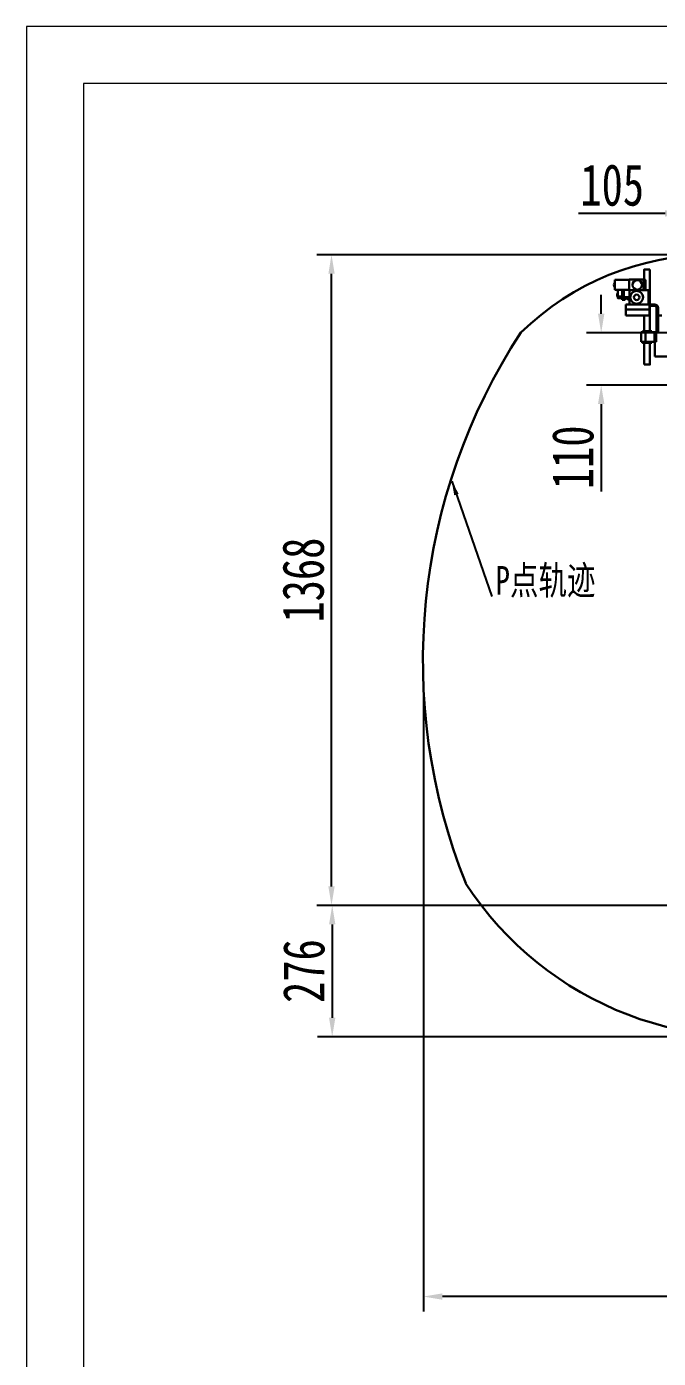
# Model space of a CAD drawing. Header units: millimetres. Extents: x 8 to 22425, y -1213 to 4973.
# Drawn here: x 7907 to 9236, y 2173 to 4973 of the extents above; entities that cross this region are included whole.
import ezdxf

# ---------------------------------------------------------------- set-up
doc = ezdxf.new("R2010")
doc.units = ezdxf.units.MM
doc.header["$PDSIZE"] = -1
doc.layers.add('标注层', color=161, linetype='Continuous', lineweight=25)
doc.styles.get("Standard").update_dxf_attribs({"font": 'hyswlongfangsong.ttf'})
doc.dimstyles.new('ISO-25', dxfattribs={"dimscale": 25, "dimtxt": 3.5, "dimasz": 1.6, "dimexe": 1.25, "dimexo": 0.625, "dimtad": 1, "dimdec": 0, "dimzin": 9, "dimdsep": 46, "dimtxsty": 'Standard', "dimcen": 2.5, "dimadec": 0, "dimazin": 2, "dimtfac": 1, "dimtdec": 0, "dimtofl": 0, "dimtmove": 0, "dimatfit": 3, "dimfxl": 1, "dimarcsym": 0})
doc.dimstyles.new('SLDDIMSTYLE7', dxfattribs={"dimtxt": 0.18, "dimasz": 3, "dimexe": 0, "dimexo": 0.0625, "dimgap": 0, "dimtad": 0, "dimtih": 1, "dimtoh": 1, "dimdec": 0, "dimrnd": 1e-09, "dimzin": 0, "dimdsep": 46, "dimtxsty": 'Standard', "dimsah": 1, "dimcen": 0.09, "dimadec": 0, "dimazin": 0, "dimtfac": 3, "dimtdec": 0, "dimtofl": 0, "dimtmove": 0, "dimatfit": 3, "dimfxl": 1, "dimfrac": 2, "dimtolj": 1, "dimtzin": 0, "dimarcsym": 0})

# ---------------------------------------------------------------- blocks, each defined once
blk = doc.blocks.new('*D167')
at = {"color": 0, "lineweight": -2, "transparency": 16777216}
for p, q in [((9290.3, 4344.7), (9290.3, 4611.2)), ((9395.3, 4344.7), (9395.3, 4611.2)), ((9250.3, 4580), (9067.6, 4580)), ((9435.3, 4580), (9475.3, 4580))]:
    blk.add_line(p, q, dxfattribs=at)
at = {"color": 0, "transparency": 16777216}
for points in [[(9250.3, 4586.6), (9250.3, 4573.3), (9290.3, 4580)], [(9435.3, 4586.6), (9435.3, 4573.3), (9395.3, 4580)]]:
    blk.add_solid(points, dxfattribs=at)
at = {"layer": 'Defpoints', "color": 0, "transparency": 16777216}
for p in [(9290.3, 4580), (9290.3, 4329.1), (9395.3, 4329.1)]:
    blk.add_point(p, dxfattribs=at)
at = {"color": 0, "transparency": 16777216, "insert": (9138.9, 4639.3), "char_height": 87.5, "attachment_point": 5}
blk.add_mtext('105', dxfattribs=at)
blk = doc.blocks.new('*D168')
at = {"color": 0, "lineweight": -2, "transparency": 16777216}
for p, q in [((9115.7, 4369.1), (9115.7, 4409.1)), ((9379.7, 4329.1), (9084.5, 4329.1)), ((9321.2, 4219.1), (9084.5, 4219.1)), ((9115.7, 4179.1), (9115.7, 3995.2))]:
    blk.add_line(p, q, dxfattribs=at)
at = {"color": 0, "transparency": 16777216}
for points in [[(9109, 4369.1), (9122.4, 4369.1), (9115.7, 4329.1)], [(9109, 4179.1), (9122.4, 4179.1), (9115.7, 4219.1)]]:
    blk.add_solid(points, dxfattribs=at)
at = {"layer": 'Defpoints', "color": 0, "transparency": 16777216}
for p in [(9395.3, 4329.1), (9115.7, 4219.1), (9336.8, 4219.1)]:
    blk.add_point(p, dxfattribs=at)
at = {"color": 0, "transparency": 16777216, "insert": (9056.3, 4067.1), "char_height": 87.5, "attachment_point": 5, "rotation": 90}
blk.add_mtext('110', dxfattribs=at)
blk = doc.blocks.new('*D164')
at = {"color": 0, "lineweight": -2, "transparency": 16777216}
for p, q in [((8741.6, 3571.8), (8741.6, 2271.3)), ((10255.3, 3537.2), (10255.3, 2271.3)), ((10215.3, 2302.6), (8781.6, 2302.6))]:
    blk.add_line(p, q, dxfattribs=at)
at = {"color": 0, "transparency": 16777216}
for points in [[(8781.6, 2309.3), (8781.6, 2295.9), (8741.6, 2302.6)], [(10215.3, 2309.3), (10215.3, 2295.9), (10255.3, 2302.6)]]:
    blk.add_solid(points, dxfattribs=at)
at = {"layer": 'Defpoints', "color": 0, "transparency": 16777216}
for p in [(8741.6, 3587.4), (10255.3, 3552.9), (8741.6, 2302.6)]:
    blk.add_point(p, dxfattribs=at)
at = {"color": 0, "transparency": 16777216, "insert": (9529.1, 2362), "char_height": 87.5, "attachment_point": 5}
blk.add_mtext('1514', dxfattribs=at)
blk = doc.blocks.new('*D165')
at = {"color": 0, "lineweight": -2, "transparency": 16777216}
for p, q in [((10149.7, 3125.1), (8518.5, 3125.1)), ((8549.7, 3085.1), (8549.7, 2888.8)), ((9384.2, 2848.8), (8518.5, 2848.8))]:
    blk.add_line(p, q, dxfattribs=at)
at = {"color": 0, "transparency": 16777216}
for points in [[(8543, 3085.1), (8556.4, 3085.1), (8549.7, 3125.1)], [(8543, 2888.8), (8556.4, 2888.8), (8549.7, 2848.8)]]:
    blk.add_solid(points, dxfattribs=at)
at = {"layer": 'Defpoints', "color": 0, "transparency": 16777216}
for p in [(10165.3, 3125.1), (8549.7, 2848.8), (9399.8, 2848.8)]:
    blk.add_point(p, dxfattribs=at)
at = {"color": 0, "transparency": 16777216, "insert": (8490.3, 2986.9), "char_height": 87.5, "attachment_point": 5, "rotation": 90}
blk.add_mtext('276', dxfattribs=at)
blk = doc.blocks.new('*D166')
at = {"color": 0, "lineweight": -2, "transparency": 16777216}
for p, q in [((9326.5, 4493), (8517, 4493)), ((8548.2, 3165.1), (8548.2, 4453)), ((10149.7, 3125.1), (8517, 3125.1))]:
    blk.add_line(p, q, dxfattribs=at)
at = {"color": 0, "transparency": 16777216}
for points in [[(8541.6, 4453), (8554.9, 4453), (8548.2, 4493)], [(8541.6, 3165.1), (8554.9, 3165.1), (8548.2, 3125.1)]]:
    blk.add_solid(points, dxfattribs=at)
at = {"layer": 'Defpoints', "color": 0, "transparency": 16777216}
for p in [(8548.2, 4493), (9342.1, 4493), (10165.3, 3125.1)]:
    blk.add_point(p, dxfattribs=at)
at = {"color": 0, "transparency": 16777216, "insert": (8488.9, 3809), "char_height": 87.5, "attachment_point": 5, "rotation": 90}
blk.add_mtext('1368', dxfattribs=at)

msp = doc.modelspace()

# ---------------------------------------------------------------- linework, layer by layer
at = {"color": 0, "linetype": 'Continuous', "lineweight": 0}
msp.add_line((15011.2, 4972.7), (7906.7, 4972.7), dxfattribs=at)
at = {"color": 7, "linetype": 'Continuous', "lineweight": 0}
msp.add_line((7906.7, 4972.7), (7906.7, -50.7), dxfattribs=at)
at = {"color": 7, "linetype": 'Continuous', "lineweight": 15}
msp.add_line((8026.3, 4853.1), (8026.3, 68.9), dxfattribs=at)
at = {"color": 0, "linetype": 'Continuous', "lineweight": 15}
msp.add_line((14891.6, 4853.1), (8026.3, 4853.1), dxfattribs=at)
at = {"color": 161, "lineweight": 30, "true_color": 0x67adff}
for p, q in [((9206.4, 4462.1), (9206.4, 4440.6)), ((9218.2, 4388.6), (9218.2, 4462.1)), ((9174.6, 4440.1), (9144.1, 4440.1)), ((9144.1, 4419.1), (9144.1, 4440.1)), ((9204.8, 4440.7), (9174.6, 4440.7)), ((9174.6, 4440.7), (9174.6, 4418.4)), ((9177.5, 4440.9), (9177.5, 4440.7)), ((9178.5, 4440.9), (9177.5, 4440.9)), ((9178.5, 4440.7), (9178.5, 4440.9)), ((9204.8, 4418.4), (9204.8, 4440.7)), ((9208.1, 4440.6), (9204.8, 4440.6)), ((9204.8, 4440.4), (9208, 4440.4)), ((9204.8, 4440.3), (9207.9, 4440.3)), ((9208.9, 4439.3), (9208.9, 4419.9)), ((9209, 4439.4), (9209, 4419.8)), ((9209.1, 4439.6), (9209.1, 4419.6)), ((9174.6, 4419.1), (9144.1, 4419.1)), ((9149.2, 4411.6), (9149.2, 4411.1)), ((9149.2, 4411.6), (9150.7, 4411.6)), ((9149.2, 4411.1), (9149.2, 4410.6)), ((9149.2, 4411.1), (9150.7, 4411.1)), ((9149.2, 4410.6), (9149.2, 4406.6)), ((9150.7, 4410.6), (9149.2, 4410.6)), ((9149.2, 4406.6), (9150.7, 4406.6)), ((9149.2, 4406.6), (9149.2, 4405.6)), ((9149.2, 4405.6), (9150.7, 4405.6)), ((9150.7, 4419.1), (9150.7, 4405.1)), ((9159.6, 4405.1), (9150.7, 4405.1)), ((9150.7, 4402.1), (9159.6, 4402.1)), ((9159.6, 4419.1), (9159.6, 4405.1)), ((9159.6, 4402.1), (9159.6, 4405.1)), ((9163.6, 4405.1), (9159.6, 4405.1)), ((9159.6, 4403.6), (9163.6, 4403.6)), ((9159.6, 4401.1), (9159.6, 4398.1)), ((9161.1, 4401.1), (9159.6, 4401.1)), ((9159.6, 4398.1), (9161.1, 4398.1)), ((9161.1, 4401.1), (9161.1, 4398.1)), ((9161.1, 4398.1), (9162.6, 4398.1)), ((9162.6, 4398.1), (9162.6, 4401.1)), ((9164.7, 4401.1), (9162.6, 4401.1)), ((9162.6, 4398.1), (9164.7, 4398.1)), ((9163.6, 4403.6), (9163.6, 4419.1)), ((9163.6, 4403.6), (9163.6, 4402.1)), ((9175.3, 4403.6), (9163.6, 4403.6)), ((9163.6, 4402.1), (9175.3, 4402.1)), ((9163.6, 4402.1), (9163.6, 4401.1)), ((9164.7, 4398.1), (9164.7, 4401.1)), ((9164.7, 4398.1), (9165.6, 4398.1)), ((9165.6, 4398.1), (9165.6, 4402.1)), ((9165.6, 4398.1), (9166.1, 4398.1)), ((9166.1, 4402.1), (9166.1, 4398.1)), ((9170.6, 4400.4), (9170.6, 4402.1)), ((9172.6, 4399.3), (9170.6, 4400.4)), ((9172, 4402.1), (9172.6, 4401.6)), ((9172.6, 4402.1), (9172.6, 4399.3)), ((9172.6, 4399.3), (9175.3, 4397.8)), ((9174.1, 4401.1), (9174.1, 4402.1)), ((9175.3, 4400.4), (9174.1, 4401.1)), ((9204.8, 4418.4), (9174.6, 4418.4)), ((9176.8, 4404.2), (9176.4, 4403.6)), ((9176.4, 4403.6), (9176.8, 4402.9)), ((9183.4, 4415.6), (9183, 4414.9)), ((9184.1, 4415.6), (9183.4, 4415.6)), ((9197.2, 4415.6), (9196.5, 4415.6)), ((9197.6, 4414.9), (9197.2, 4415.6)), ((9204.2, 4403.6), (9203.8, 4404.2)), ((9203.8, 4402.9), (9204.2, 4403.6)), ((9207.9, 4418.9), (9204.8, 4418.9)), ((9208, 4418.8), (9204.8, 4418.8)), ((9204.8, 4418.6), (9215.3, 4418.6)), ((9167.3, 4388.6), (9217.3, 4388.6)), ((9167.3, 4377.6), (9167.3, 4388.6)), ((9217.3, 4377.6), (9167.3, 4377.6)), ((9167.3, 4365.6), (9167.3, 4377.6)), ((9183, 4392.2), (9183.4, 4391.6)), ((9183.4, 4391.6), (9184.1, 4391.6)), ((9196.5, 4391.6), (9197.2, 4391.6)), ((9197.2, 4391.6), (9197.6, 4392.2)), ((9228.3, 4388.6), (9217.3, 4388.6)), ((9228.3, 4385.6), (9217.3, 4385.6)), ((9217.3, 4377.6), (9217.3, 4365.6)), ((9218.2, 4332.1), (9218.2, 4385.6)), ((9228.3, 4385.6), (9228.3, 4388.6)), ((9232.3, 4381.6), (9235.3, 4381.6)), ((9232.3, 4363.6), (9232.3, 4381.6)), ((9235.3, 4363.6), (9235.3, 4381.6)), ((9217.3, 4365.6), (9167.3, 4365.6)), ((9206.4, 4365.6), (9206.4, 4332.1)), ((9232.3, 4363.6), (9235.3, 4363.6)), ((9232.3, 4360.6), (9232.3, 4363.6)), ((9235.3, 4360.6), (9232.3, 4360.6)), ((9232.3, 4355.6), (9232.3, 4360.6)), ((9235.3, 4355.6), (9232.3, 4355.6)), ((9232.3, 4355.6), (9232.3, 4333.6)), ((9235.3, 4363.6), (9235.3, 4360.6)), ((9235.3, 4360.6), (9235.3, 4355.6)), ((9235.3, 4355.6), (9235.3, 4333.6)), ((9199.8, 4330.1), (9199.8, 4310.1)), ((9202.3, 4332.1), (9202.3, 4330.1)), ((9209.1, 4310.1), (9209.1, 4330.1)), ((9209.1, 4330.1), (9227.6, 4330.1)), ((9218.2, 4332.1), (9222.3, 4332.1)), ((9222.3, 4330.1), (9222.3, 4332.1)), ((9227.6, 4310.1), (9227.6, 4330.1)), ((9227.6, 4330.1), (9231.2, 4330.1)), ((9231.2, 4330.1), (9231.2, 4310.1)), ((9232.3, 4333.6), (9235.3, 4333.6)), ((9232.3, 4330.6), (9232.3, 4333.6)), ((9235.3, 4330.6), (9232.3, 4330.6)), ((9235.3, 4333.6), (9235.3, 4330.6)), ((9235.3, 4330.1), (9235.3, 4330.6)), ((9202.3, 4310.1), (9202.3, 4308.1)), ((9206.4, 4308.1), (9206.4, 4262.1)), ((9209.1, 4310.1), (9227.6, 4310.1)), ((9218.2, 4262.1), (9218.2, 4308.1)), ((9222.3, 4308.1), (9222.3, 4310.1)), ((9231.2, 4310.1), (9227.6, 4310.1)), ((9228.3, 4310.1), (9228.3, 4279.1))]:
    msp.add_line(p, q, dxfattribs=at)
at = {"color": 161, "lineweight": 30, "true_color": 0x67adff, "flags": 128}
for points in [[(9206.4, 4462.1), (9206.4, 4462.1), (9206.6, 4462.1), (9207.2, 4462.1), (9208.1, 4462.1), (9209.3, 4462.1), (9210.7, 4462.1), (9212.1, 4462.1), (9213.6, 4462.1), (9215, 4462.1), (9216.2, 4462.1), (9217.2, 4462.1), (9217.9, 4462.1), (9218.2, 4462.1), (9218.2, 4462.1)], [(9174.5, 4440.1), (9174.5, 4440.1), (9174.6, 4440.2)], [(9150.7, 4405.1), (9150.7, 4404.5), (9150.7, 4403.9), (9150.7, 4403.4), (9150.7, 4402.9), (9150.7, 4402.6), (9150.7, 4402.3), (9150.7, 4402.1), (9150.7, 4402.1)], [(9162.6, 4401.1), (9162.6, 4401.1), (9162.5, 4401.1), (9162.3, 4401.1), (9161.9, 4401.1), (9161.5, 4401.1), (9161.1, 4401.1)], [(9174.6, 4419), (9174.5, 4419.1), (9174.5, 4419.1)], [(9175.3, 4418.4), (9175.3, 4401.8), (9175.3, 4388.6)], [(9215.3, 4418.6), (9215.3, 4401.8), (9215.3, 4388.6)], [(9217.3, 4388.6), (9217.3, 4388.4), (9217.3, 4387.7), (9217.3, 4386.7), (9217.3, 4385.3), (9217.3, 4383.7), (9217.3, 4381.8), (9217.3, 4379.7), (9217.3, 4377.6)], [(9243.3, 4365.1), (9242.1, 4365.1), (9241, 4365.1), (9240, 4365.1), (9239, 4365.1), (9238, 4365.1), (9237, 4365.1), (9236.1, 4365.1), (9235.3, 4365.1)], [(9199.8, 4330.1), (9199.8, 4330.1), (9200.2, 4330.1), (9201, 4330.1), (9202.1, 4330.1), (9203.5, 4330.1), (9205.1, 4330.1), (9207, 4330.1), (9209.1, 4330.1)], [(9202.3, 4332.1), (9202.4, 4332.1), (9202.7, 4332.1), (9203.4, 4332.1), (9204.5, 4332.1), (9205.8, 4332.1), (9207.4, 4332.1), (9209.1, 4332.1), (9210.9, 4332.1), (9212.8, 4332.1), (9214.7, 4332.1), (9216.5, 4332.1), (9218.2, 4332.1)], [(9231.2, 4330.1), (9231.6, 4330.1), (9232, 4330.1), (9232.5, 4330.1), (9233, 4330.1), (9233.5, 4330.1), (9234.1, 4330.1), (9234.7, 4330.1), (9235.3, 4330.1)], [(9199.8, 4310.1), (9199.8, 4310.1), (9200.2, 4310.1), (9201, 4310.1), (9202.1, 4310.1), (9203.5, 4310.1), (9205.1, 4310.1), (9207, 4310.1), (9209.1, 4310.1)], [(9222.3, 4308.1), (9222.3, 4308.1), (9222, 4308.1), (9221.4, 4308.1), (9220.4, 4308.1), (9219.1, 4308.1), (9217.6, 4308.1), (9215.9, 4308.1), (9214.1, 4308.1), (9212.2, 4308.1), (9210.3, 4308.1), (9208.5, 4308.1), (9206.8, 4308.1), (9205.3, 4308.1), (9204.1, 4308.1), (9203.2, 4308.1), (9202.6, 4308.1), (9202.3, 4308.1), (9202.3, 4308.1)], [(9206.4, 4262.1), (9206.4, 4262.1), (9206.6, 4262.1), (9207.2, 4262.1), (9208.1, 4262.1), (9209.3, 4262.1), (9210.7, 4262.1), (9212.1, 4262.1), (9213.6, 4262.1), (9215, 4262.1), (9216.2, 4262.1), (9217.2, 4262.1), (9217.9, 4262.1), (9218.2, 4262.1), (9218.2, 4262.1)], [(9228.3, 4279.1), (9228.3, 4279.1), (9228.7, 4279.1), (9229.4, 4279.1), (9230.5, 4279.1), (9231.9, 4279.1), (9233.6, 4279.1), (9235.7, 4279.1), (9238.1, 4279.1), (9240.8, 4279.1), (9243.7, 4279.1), (9247, 4279.1), (9250.6, 4279.1), (9254.3, 4279.1), (9258.4, 4279.1), (9262.6, 4279.1)]]:
    msp.add_lwpolyline(points, dxfattribs=at)
at = {"lineweight": 30}
for centre, radius, start, end in [((9350.4, 3913.1), 580, 47.4974, 134.1508), ((10000.3, 3639.1), 1259.7, 146.7799, 201.7799), ((9425.9, 3558.3), 710, 213, 285)]:
    msp.add_arc(centre, radius, start, end, dxfattribs=at)
at = {"color": 161, "lineweight": 30, "true_color": 0x67adff}
for centre, radius, start, end in [((9151.7, 4429.6), 9.2, 145.6984, 214.3007), ((9175.1, 4439.6), 1, 119.9995, 149.9995), ((9191.6, 4429.6), 10, 89.9995, 269.9995), ((9191.6, 4429.6), 10, 269.9995, 89.9995), ((9207.9, 4439.3), 1, 359.9995, 89.9995), ((9208, 4439.4), 1, 359.9995, 89.9995), ((9208.1, 4439.6), 1, 359.9995, 89.9995), ((9175.1, 4419.6), 1, 209.9995, 239.9995), ((9190.3, 4403.6), 13.5, 89.9995, 269.9995), ((9190.3, 4403.6), 5.72, 89.9995, 269.9995), ((9190.3, 4403.6), 13.5, 269.9995, 89.9995), ((9190.3, 4403.6), 5.72, 269.9995, 89.9995), ((9207.9, 4419.9), 1, 269.9995, 359.9995), ((9208, 4419.8), 1, 269.9995, 359.9995), ((9208.1, 4419.6), 1, 269.9995, 359.9995), ((9228.3, 4381.6), 7, 359.9995, 89.9995), ((9228.3, 4381.6), 4, 359.9995, 89.9995)]:
    msp.add_arc(centre, radius, start, end, dxfattribs=at)

# ---------------------------------------------------------------- texts
at = {"insert": (8893.1, 3838.6), "char_height": 60, "attachment_point": 1}
msp.add_mtext_dynamic_manual_height_columns('P点轨迹', width=392.131, gutter_width=17.5, heights=[0], dxfattribs=at)

# ---------------------------------------------------------------- dimensions: what is measured, and where the dimension line sits
dim = msp.add_linear_dim(base=(9290.3, 4580), p1=(9395.3, 4329.1), p2=(9290.3, 4329.1), dimstyle='ISO-25')
dim.commit()
dim.dimension.update_dxf_attribs({"geometry": '*D167', "text_midpoint": (9138.9, 4639.3)})
for base, p1, p2, picture, middle in [((8548.2, 4493), (10165.3, 3125.1), (9342.1, 4493), '*D166', (8488.9, 3809)), ((9115.7, 4219.1), (9395.3, 4329.1), (9336.8, 4219.1), '*D168', (9056.3, 4067.1)), ((8549.7, 2848.8), (10165.3, 3125.1), (9399.8, 2848.8), '*D165', (8490.3, 2986.9))]:
    dim = msp.add_linear_dim(base=base, p1=p1, p2=p2, angle=90, dimstyle='ISO-25')
    dim.commit()
    dim.dimension.update_dxf_attribs({"geometry": picture, "text_midpoint": middle})
dim = msp.add_linear_dim(base=(8741.6, 2302.6), p1=(10255.3, 3552.9), p2=(8741.6, 3587.4), dimstyle='ISO-25')
dim.commit()
dim.dimension.update_dxf_attribs({"geometry": '*D164', "text_midpoint": (9529.1, 2302.6), "dimtype": 160})

# ---------------------------------------------------------------- leaders
at = {"layer": '标注层', "color": 0}
msp.add_leader([(8801.3, 4017.1), (8885.3, 3774.2)], dimstyle='SLDDIMSTYLE7', override={"dimasz": 30}, dxfattribs=at)

doc.saveas('drawing.dxf')
